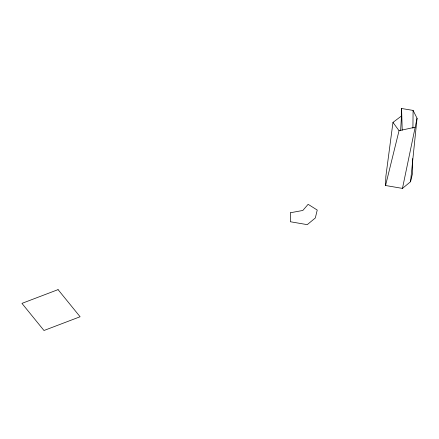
<?xml version="1.0" encoding="UTF-8"?>
<svg xmlns="http://www.w3.org/2000/svg" width="439" height="439" viewBox="0 0 439 439"><rect width="100%" height="100%" fill="white"/><g stroke="black" fill="none" stroke-linecap="round" stroke-linejoin="round"><path stroke-width="0.66" d="M412.594 158.622L412.44 173.811L410.536 181.735L402.464 188.402L385.557 185.505L385.848 176.467L392.971 122.404L401.487 115.978L401.575 108.499L413.094 110.414L417.05 118.278L410.536 181.735M412.912 128.243L413.094 110.414M400.626 130.537L401.487 115.978M402.464 188.402L417.05 118.278M385.557 185.505L399.04 130.696L392.971 122.404M399.04 130.696L415.036 127.228M401.575 108.499L402.217 130.218M290.64 212.706L290.355 221.75L307.256 224.647L315.328 217.974L317.232 210.051L308.134 204.311L302.839 210.462L290.64 212.706M58.063 289.63L21.95 303.376L43.982 330.501L80.096 316.755L58.063 289.63"/></g></svg>
